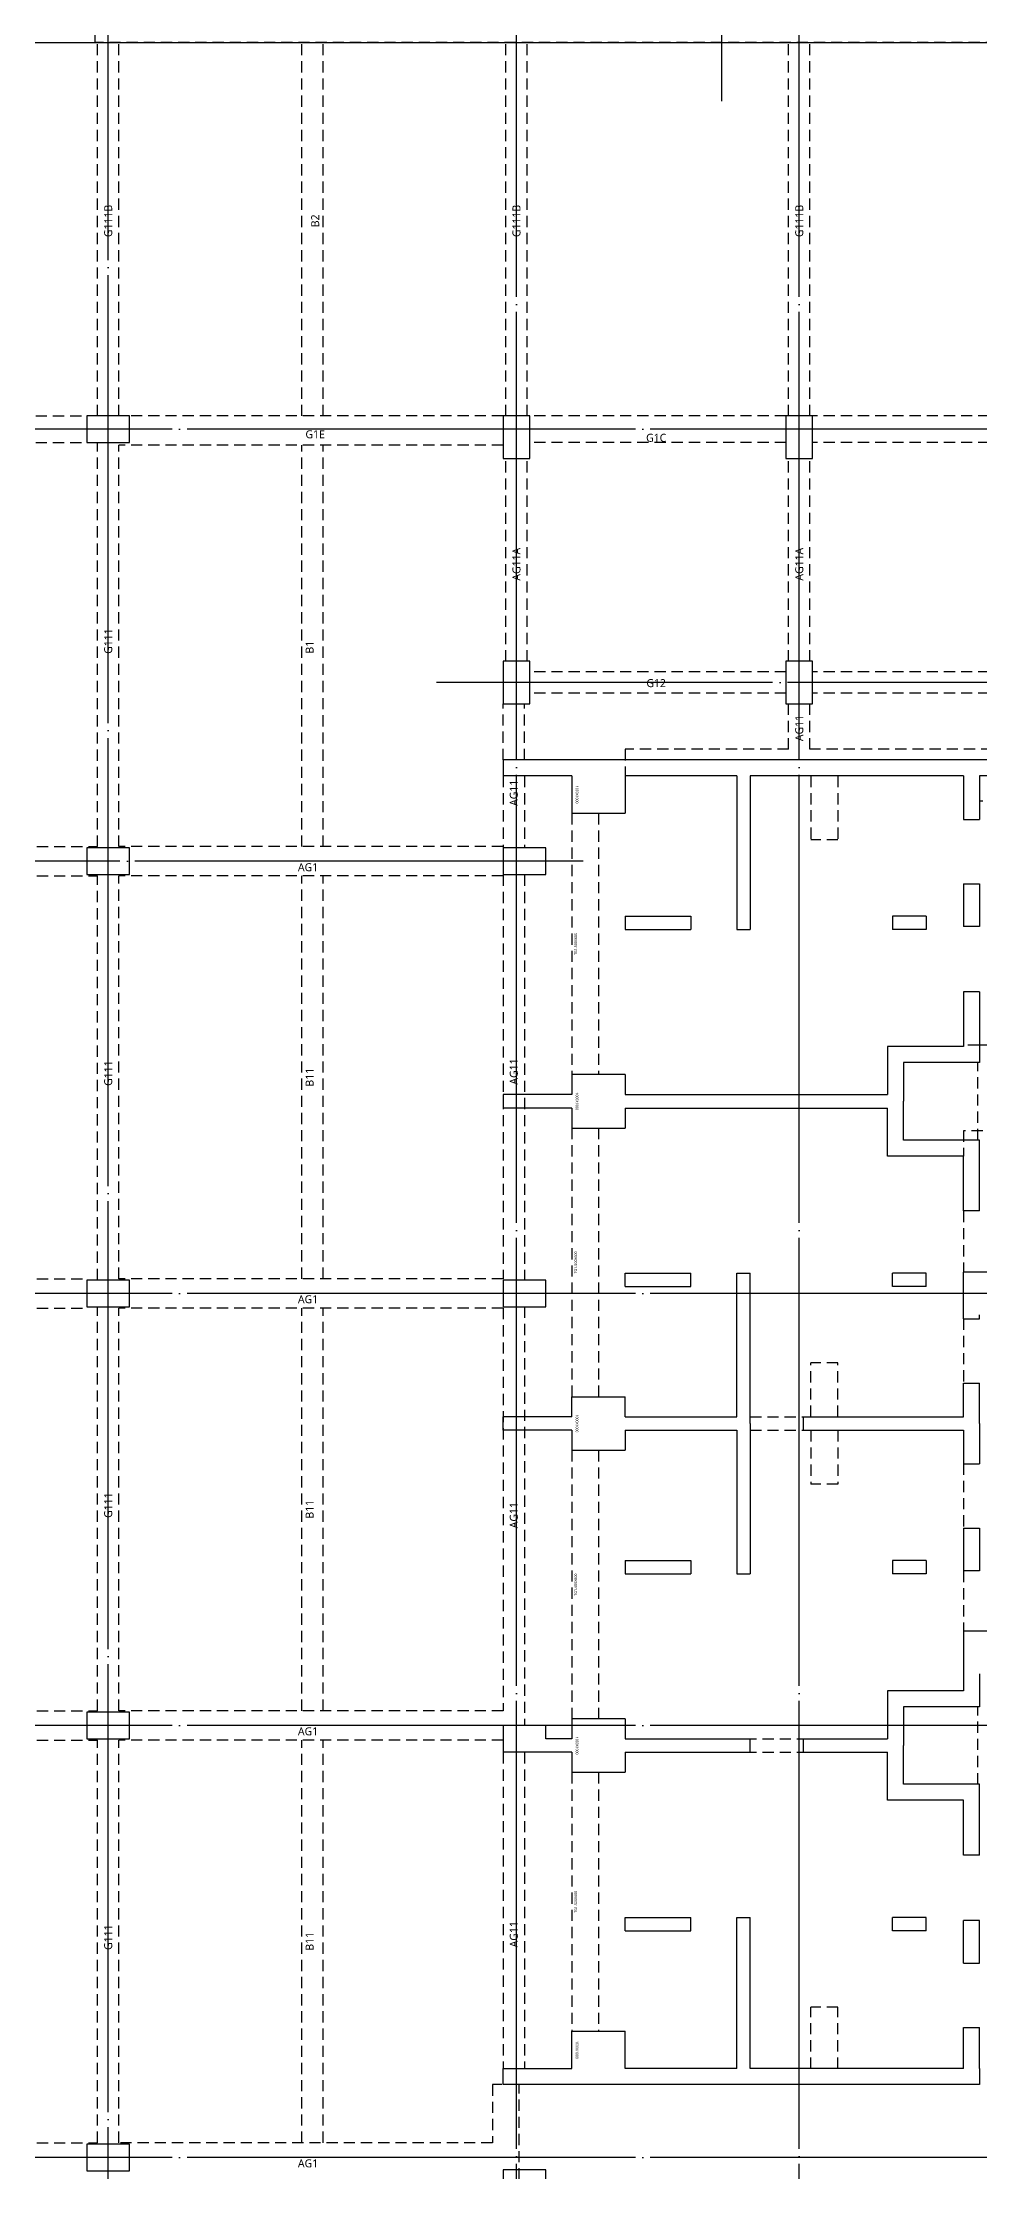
# Model space of a CAD drawing. Header units: millimetres. Extents: x 327808 to 2562540, y -728300 to 402793.
# Drawn here: x 1844320 to 1861875, y -585813 to -545900 of the extents above; entities that cross this region are included whole.
import ezdxf
from ezdxf.enums import TextEntityAlignment as Align
from ezdxf.xclip import XClip

# ---------------------------------------------------------------- set-up
doc = ezdxf.new("R2010")
doc.units = ezdxf.units.MM
doc.header["$LTSCALE"] = 140
doc.header["$XCLIPFRAME"] = 0
for name, pattern in [('XS-지하주차장$0$CEN', [62, 60, -1, 0, -1]), ('XS-지하주차장$0$DDOT', [14, 12, -1, 0, -1]), ('XS-지하주차장$0$HID', [2.3, 1.5, -0.8])]:
    doc.linetypes.add(name, pattern=pattern)
for name, color, linetype in [('XS-지하주차장$0$AWG', 5, 'XS-지하주차장$0$HID'), ('XS-지하주차장$0$B', 9, 'XS-지하주차장$0$HID'), ('XS-지하주차장$0$CEN-P', 14, 'XS-지하주차장$0$CEN'), ('XS-지하주차장$0$COL', 2, 'Continuous'), ('XS-지하주차장$0$DASH', 8, 'Continuous'), ('XS-지하주차장$0$EL7', 7, 'Continuous'), ('XS-지하주차장$0$FP-CORE', 8, 'Continuous'), ('XS-지하주차장$0$G', 4, 'XS-지하주차장$0$HID'), ('XS-지하주차장$0$OPEN', 9, 'XS-지하주차장$0$DDOT'), ('XS-지하주차장$0$STEEL', 9, 'Continuous'), ('XS-지하주차장$0$TG', 30, 'XS-지하주차장$0$HID'), ('XS-지하주차장$0$W1', 2, 'Continuous'), ('XS-지하주차장$0$W1-H', 11, 'XS-지하주차장$0$HID'), ('XS-지하주차장$0$W2', 9, 'Continuous')]:
    doc.layers.add(name, color=color, linetype=linetype)
for name, color, linetype, plot in [('XS-지하주차장$0$B-TEXT', 7, 'Continuous', False), ('XS-지하주차장$0$DEFPOINT', 144, 'Continuous', False), ('XS-지하주차장$0$G-TEXT', 3, 'Continuous', False), ('XS-지하주차장$0$PD', 145, 'XS-지하주차장$0$HID', False)]:
    doc.layers.add(name, color=color, linetype=linetype, plot=plot)
doc.styles.add('XS-지하주차장$0$맑은 고딕', font='malgun.ttf')
doc.styles.add('XS-지하주차장$0$맑은고딕', font='malgun.ttf')

# ---------------------------------------------------------------- blocks, each defined once
blk = doc.blocks.new('XS-지하주차장$0$B1-2')
at = {"layer": 'XS-지하주차장$0$DASH'}
h = blk.add_hatch(dxfattribs=at)
h.set_pattern_fill('DASH', color=256, scale=350, angle=180, style=0)
h.set_pattern_definition([(2e-15, (-357891.64, 9798.91), (43.75, 43.75), [43.75, -43.75])])
h.paths.add_polyline_path([(22265, 13075), (24835, 13075), (24835, 11910), (22265, 11910)])
h = blk.add_hatch(dxfattribs=at)
h.set_pattern_fill('DASH', color=256, scale=350, angle=180, style=0)
h.set_pattern_definition([(2e-15, (-357891.64, 8753.91), (43.75, 43.75), [43.75, -43.75])])
h.paths.add_polyline_path([(22440, 11720), (24040, 11720), (24040, 10755), (22440, 10755)])
blk.add_line((22440, 10755), (24040, 10755), dxfattribs=at)
at = {"layer": 'XS-지하주차장$0$DEFPOINT', "color": 1}
for p, q in [((18460, 11025), (18410, 11025)), ((18435, 11000), (18435, 11050))]:
    blk.add_line(p, q, dxfattribs=at)
at = {"layer": 'XS-지하주차장$0$EL7'}
for p, q in [((19735, 17620), (19735, 16050)), ((22535, 16485), (22535, 17675)), ((22535, 14075), (22535, 15165))]:
    blk.add_line(p, q, dxfattribs=at)
at = {"layer": 'XS-지하주차장$0$FP-CORE'}
for p, q in [((18368, 13980), (17135, 13980)), ((18368, 13980), (17135, 12420)), ((18368, 14150), (19735, 14150)), ((18368, 12330), (18368, 14150)), ((18503, 12330), (18503, 14150)), ((19735, 14150), (18503, 12330)), ((18365, 12420), (17135, 12420)), ((18368, 12330), (19735, 12330))]:
    blk.add_line(p, q, dxfattribs=at)
at = {"layer": 'XS-지하주차장$0$OPEN'}
for p, q in [((19735, 15875), (17135, 18275)), ((19735, 18275), (17135, 15875)), ((22535, 13375), (24835, 18275)), ((22535, 18275), (24835, 13375)), ((24130, 11720), (24835, 10830)), ((24835, 11720), (24130, 10830))]:
    blk.add_line(p, q, dxfattribs=at)
at = {"layer": 'XS-지하주차장$0$PD'}
for p, q in [((29485, 27380), (29485, 26785)), ((29485, 26785), (31130, 26785)), ((26665, 19805), (26665, 21355)), ((29485, 14375), (31130, 14375)), ((29485, 13965), (29485, 14375)), ((29485, 13715), (29485, 13305)), ((29485, 13305), (31130, 13305)), ((770, 10275), (770, 8925)), ((7125, 8895), (5675, 8895)), ((19205, 8895), (17755, 8895)), ((26665, 6325), (26665, 7875)), ((300, 6275), (1495, 6275)), ((1495, 6275), (1495, 5765)), ((12315, 6275), (11305, 6275)), ((11305, 6275), (11305, 5765)), ((12565, 6275), (13575, 6275)), ((13575, 6275), (13575, 5765)), ((24535, 6275), (23385, 6275)), ((23385, 6275), (23385, 5765)), ((300, 5765), (1495, 5765)), ((12315, 5765), (11305, 5765)), ((12565, 5765), (13575, 5765)), ((24535, 5765), (23385, 5765)), ((29485, 895), (31130, 895)), ((29485, 300), (29485, 895))]:
    blk.add_line(p, q, dxfattribs=at)
at = {"layer": 'XS-지하주차장$0$STEEL'}
for p, q in [((22235, 11910), (22235, 13075)), ((22265, 11910), (22265, 13075)), ((22265, 11910), (22235, 11910))]:
    blk.add_line(p, q, dxfattribs=at)
at = {"layer": 'XS-지하주차장$0$W1'}
for p, q in [((25145, 27680), (36060, 27680)), ((36060, 27680), (36060, 27380)), ((26635, 27380), (25945, 27380)), ((26635, 27380), (26635, 26565)), ((26935, 27380), (26935, 26565)), ((26935, 27380), (31130, 27380)), ((31130, 27380), (31130, 24200)), ((31380, 27380), (31380, 24200)), ((31380, 27380), (34475, 27380)), ((34475, 27380), (34475, 26080)), ((34775, 27380), (34775, 26700)), ((34775, 27380), (36060, 27380)), ((26935, 26565), (26635, 26565)), ((34775, 26080), (34475, 26080)), ((34775, 26200), (34775, 26080)), ((26935, 25055), (26635, 25055)), ((26635, 25055), (26635, 24255)), ((26935, 25055), (26935, 24255)), ((27635, 24450), (28465, 24450)), ((27635, 24450), (27635, 24200)), ((28465, 24450), (28465, 24200)), ((33775, 24450), (32240, 24450)), ((32240, 24450), (32240, 24200)), ((33775, 24450), (33775, 24200)), ((34475, 24570), (34475, 24170)), ((34775, 24570), (34475, 24570)), ((34775, 24570), (34775, 24170)), ((26635, 24255), (26935, 24255)), ((27635, 24200), (28465, 24200)), ((31380, 24200), (31130, 24200)), ((33775, 24200), (32240, 24200)), ((34775, 24170), (34475, 24170)), ((26635, 23035), (26935, 23035)), ((26635, 23035), (26635, 21355)), ((26935, 23035), (26935, 21655)), ((34475, 22060), (34475, 20705)), ((34775, 22060), (34475, 22060)), ((34775, 22060), (34775, 21800)), ((26935, 21655), (28095, 21655)), ((28095, 21655), (28095, 20705)), ((26635, 21355), (27795, 21355)), ((27795, 21355), (27795, 20580)), ((34775, 21300), (34775, 20705)), ((27795, 19805), (27795, 20580)), ((30130, 20705), (28095, 20705)), ((28095, 19505), (28095, 20455)), ((30130, 20455), (28095, 20455)), ((30130, 20455), (30130, 20705)), ((34475, 20705), (31130, 20705)), ((31130, 20455), (31130, 20705)), ((34475, 20455), (31130, 20455)), ((34475, 19100), (34475, 20455)), ((34775, 20705), (36060, 20705)), ((34775, 19100), (34775, 20455)), ((34775, 20455), (36060, 20455)), ((36060, 20455), (36060, 20705)), ((26635, 18125), (26635, 19805)), ((26635, 19805), (27795, 19805)), ((26935, 18125), (26935, 19505)), ((26935, 19505), (28095, 19505)), ((34775, 19100), (34475, 19100)), ((16835, 13800), (16835, 18575)), ((16835, 18575), (20035, 18575)), ((20035, 17620), (20035, 18575)), ((22235, 18575), (25285, 18575)), ((22235, 17675), (22235, 18575)), ((25285, 18275), (25285, 18575)), ((17135, 15875), (17135, 18275)), ((17135, 18275), (19735, 18275)), ((19735, 17620), (19735, 18275)), ((22535, 18275), (24835, 18275)), ((22535, 17675), (22535, 18275)), ((24835, 13375), (24835, 18275)), ((25135, 10725), (25135, 18275)), ((25135, 18275), (25285, 18275)), ((26635, 18125), (26935, 18125)), ((19735, 17620), (20035, 17620)), ((22235, 17675), (22535, 17675)), ((26635, 16905), (26935, 16905)), ((26635, 16105), (26635, 16905)), ((26935, 16105), (26935, 16905)), ((27635, 16960), (28465, 16960)), ((27635, 16710), (27635, 16960)), ((28465, 16710), (28465, 16960)), ((31130, 13840), (31130, 16960)), ((31380, 16960), (31130, 16960)), ((31380, 13965), (31380, 16960)), ((33775, 16960), (32240, 16960)), ((32240, 16710), (32240, 16960)), ((33775, 16710), (33775, 16960)), ((34475, 16590), (34475, 16990)), ((34775, 16990), (34475, 16990)), ((34775, 16590), (34775, 16990)), ((22235, 15165), (22235, 16485)), ((22235, 16485), (22535, 16485)), ((22535, 15165), (22535, 16485)), ((27635, 16710), (28465, 16710)), ((33775, 16710), (32240, 16710)), ((34775, 16590), (34475, 16590)), ((19735, 15875), (19735, 16050)), ((20035, 16050), (19735, 16050)), ((20035, 15575), (20035, 16050)), ((26935, 16105), (26635, 16105)), ((17135, 15875), (19735, 15875)), ((17135, 11025), (17135, 15575)), ((17135, 15575), (20035, 15575)), ((22235, 15165), (22535, 15165)), ((34775, 15080), (34475, 15080)), ((34475, 13965), (34475, 15080)), ((34775, 13965), (34775, 15080)), ((19735, 11025), (19735, 14465)), ((19735, 14465), (20035, 14465)), ((20035, 10725), (20035, 14465)), ((26935, 14595), (26635, 14595)), ((26635, 13840), (26635, 14595)), ((26935, 13965), (26935, 14595)), ((22235, 13075), (22235, 14075)), ((22235, 14075), (22535, 14075)), ((22535, 13375), (22535, 14075)), ((26635, 13840), (26635, 13085)), ((30130, 13965), (26935, 13965)), ((30130, 13715), (26935, 13715)), ((26935, 13715), (26935, 13085)), ((30130, 13715), (30130, 13965)), ((31130, 13840), (31130, 10720)), ((34475, 13965), (31380, 13965)), ((34475, 13715), (31380, 13715)), ((31380, 13715), (31380, 10720)), ((34475, 13715), (34475, 12600)), ((34775, 13965), (36060, 13965)), ((35275, 13715), (36060, 13715)), ((36060, 13715), (36060, 13965)), ((0, 13475), (0, 0)), ((4950, 13475), (0, 13475)), ((300, 13175), (300, 10575)), ((4850, 13175), (300, 13175)), ((4850, 13175), (4850, 11685)), ((6950, 13175), (5150, 13175)), ((5150, 13175), (5150, 11685)), ((7250, 13475), (5750, 13475)), ((6950, 13175), (6950, 10275)), ((7250, 13475), (7250, 10275)), ((16835, 10275), (16835, 13300)), ((22535, 13375), (24835, 13375)), ((34775, 13465), (34775, 12600)), ((22235, 13075), (24835, 13075)), ((24835, 10725), (24835, 13075)), ((26935, 13085), (26635, 13085)), ((34775, 12600), (34475, 12600)), ((4850, 11685), (5150, 11685)), ((26935, 11575), (26635, 11575)), ((26635, 11575), (26635, 10775)), ((26935, 11575), (26935, 10775)), ((17135, 11025), (19735, 11025)), ((27635, 10970), (28465, 10970)), ((27635, 10970), (27635, 10720)), ((28465, 10970), (28465, 10720)), ((33775, 10970), (32240, 10970)), ((32240, 10970), (32240, 10720)), ((33775, 10970), (33775, 10720)), ((34475, 11090), (34475, 10690)), ((34775, 11090), (34475, 11090)), ((34775, 11090), (34775, 10690)), ((5840, 10575), (300, 10575)), ((5840, 10575), (5840, 10275)), ((17135, 10275), (17135, 10725)), ((17135, 10725), (20035, 10725)), ((24835, 10725), (25135, 10725)), ((26635, 10775), (26935, 10775)), ((27635, 10720), (28465, 10720)), ((31380, 10720), (31130, 10720)), ((33775, 10720), (32240, 10720)), ((34775, 10690), (34475, 10690)), ((5840, 10275), (300, 10275)), ((300, 10275), (300, 8925)), ((7250, 10275), (6950, 10275)), ((16835, 10275), (17135, 10275)), ((26635, 9555), (26935, 9555)), ((26635, 9555), (26635, 7875)), ((26935, 9555), (26935, 8175)), ((300, 8925), (1115, 8925)), ((1115, 8625), (1115, 8925)), ((2325, 8625), (2325, 8925)), ((2325, 8925), (3125, 8925)), ((3125, 8925), (3125, 8625)), ((4345, 8925), (4345, 8625)), ((4345, 8925), (5675, 8925)), ((5675, 8925), (5675, 7505)), ((8455, 8925), (7125, 8925)), ((7125, 8925), (7125, 7505)), ((8455, 8925), (8455, 8625)), ((10475, 8925), (10400, 8925)), ((10475, 8625), (10475, 8925)), ((11685, 8625), (11685, 8925)), ((12440, 8925), (11685, 8925)), ((12440, 8925), (13195, 8925)), ((13195, 8625), (13195, 8925)), ((14405, 8625), (14405, 8925)), ((14405, 8925), (15205, 8925)), ((15205, 8925), (15205, 8625)), ((17135, 8925), (17755, 8925)), ((17755, 8925), (17755, 7505)), ((20535, 8925), (19205, 8925)), ((19205, 8925), (19205, 7505)), ((20535, 8925), (20535, 8625)), ((21755, 8925), (21755, 8625)), ((22555, 8925), (21755, 8925)), ((22555, 8625), (22555, 8925)), ((23765, 8625), (23765, 8925)), ((24535, 8925), (23765, 8925)), ((24535, 8925), (24835, 8925)), ((24835, 8925), (24835, 0)), ((300, 8625), (1115, 8625)), ((300, 8625), (300, 4630)), ((2325, 8625), (3125, 8625)), ((4345, 8625), (5375, 8625)), ((5375, 8625), (5375, 7205)), ((8455, 8625), (7425, 8625)), ((7425, 8625), (7425, 7205)), ((10475, 8625), (9600, 8625)), ((12315, 8625), (11685, 8625)), ((12315, 5630), (12315, 8625)), ((12565, 5630), (12565, 8625)), ((12565, 8625), (13195, 8625)), ((14405, 8625), (15205, 8625)), ((16425, 8625), (17455, 8625)), ((17455, 8625), (17455, 7205)), ((20535, 8625), (19505, 8625)), ((19505, 8625), (19505, 7205)), ((22555, 8625), (21755, 8625)), ((24535, 8625), (23765, 8625)), ((24535, 8625), (24535, 4630)), ((34475, 8580), (34475, 7225)), ((34775, 8580), (34475, 8580)), ((34775, 8580), (34775, 7225)), ((26935, 8175), (28095, 8175)), ((28095, 8175), (28095, 7225)), ((2930, 7925), (2930, 7295)), ((2930, 7925), (3180, 7925)), ((3180, 7925), (3180, 7295)), ((9620, 7925), (9620, 7295)), ((9870, 7925), (9620, 7925)), ((9870, 7925), (9870, 7295)), ((15010, 7925), (15010, 7295)), ((15010, 7925), (15260, 7925)), ((15260, 7925), (15260, 7295)), ((21700, 7925), (21700, 7295)), ((21950, 7925), (21700, 7925)), ((21950, 7925), (21950, 7295)), ((26635, 7875), (27795, 7875)), ((27795, 7875), (27795, 7100)), ((2930, 7295), (3180, 7295)), ((5375, 7205), (6275, 7205)), ((5675, 7505), (6400, 7505)), ((6275, 2285), (6275, 7205)), ((7125, 7505), (6400, 7505)), ((6525, 2285), (6525, 7205)), ((7425, 7205), (6525, 7205)), ((9870, 7295), (9620, 7295)), ((15010, 7295), (15260, 7295)), ((17455, 7205), (18355, 7205)), ((17755, 7505), (18480, 7505)), ((18355, 5630), (18355, 7205)), ((19205, 7505), (18480, 7505)), ((19505, 7205), (18605, 7205)), ((18605, 5630), (18605, 7205)), ((21950, 7295), (21700, 7295)), ((34475, 7225), (28095, 7225)), ((34775, 7225), (36060, 7225)), ((36060, 6975), (36060, 7225)), ((27795, 6325), (27795, 7100)), ((34475, 6975), (28095, 6975)), ((28095, 6025), (28095, 6975)), ((34475, 5620), (34475, 6975)), ((34775, 5800), (34775, 6975)), ((34775, 6975), (36060, 6975)), ((26635, 4645), (26635, 6325)), ((26635, 6325), (27795, 6325)), ((26935, 4645), (26935, 6025)), ((26935, 6025), (28095, 6025)), ((12565, 5630), (12315, 5630)), ((18605, 5630), (18355, 5630)), ((300, 4630), (3180, 4630)), ((3180, 4380), (3180, 4630)), ((12440, 4630), (9620, 4630)), ((9620, 4380), (9620, 4630)), ((12440, 4630), (15260, 4630)), ((15260, 4380), (15260, 4630)), ((18355, 2285), (18355, 4630)), ((18605, 4630), (18355, 4630)), ((18605, 2285), (18605, 4630)), ((24535, 4630), (21700, 4630)), ((21700, 4380), (21700, 4630)), ((26635, 4645), (26935, 4645)), ((300, 4380), (3180, 4380)), ((300, 4380), (300, 2285)), ((12315, 4380), (9620, 4380)), ((12315, 2285), (12315, 4380)), ((12565, 2285), (12565, 4380)), ((12565, 4380), (15260, 4380)), ((24535, 4380), (21700, 4380)), ((24535, 4380), (24535, 2285)), ((2930, 2285), (2930, 3520)), ((2930, 3520), (3180, 3520)), ((3180, 2285), (3180, 3520)), ((9620, 2285), (9620, 3520)), ((9870, 3520), (9620, 3520)), ((9870, 2285), (9870, 3520)), ((15010, 2285), (15010, 3520)), ((15010, 3520), (15260, 3520)), ((15260, 2285), (15260, 3520)), ((21700, 2285), (21700, 3520)), ((21950, 3520), (21700, 3520)), ((21950, 2285), (21950, 3520)), ((26635, 3425), (26935, 3425)), ((26635, 2625), (26635, 3425)), ((26935, 2625), (26935, 3425)), ((27635, 3480), (28465, 3480)), ((27635, 3230), (27635, 3480)), ((27635, 3230), (28465, 3230)), ((28465, 3230), (28465, 3480)), ((31130, 300), (31130, 3480)), ((31380, 3480), (31130, 3480)), ((31380, 300), (31380, 3480)), ((33775, 3480), (32240, 3480)), ((32240, 3230), (32240, 3480)), ((33775, 3230), (32240, 3230)), ((33775, 3230), (33775, 3480)), ((34475, 3110), (34475, 3510)), ((34775, 3510), (34475, 3510)), ((34775, 3110), (34775, 3510)), ((34775, 3110), (34475, 3110)), ((26935, 2625), (26635, 2625)), ((300, 2285), (1000, 2285)), ((1000, 1285), (1000, 2285)), ((2930, 2285), (3180, 2285)), ((5900, 2285), (6275, 2285)), ((5900, 2285), (5900, 1285)), ((6525, 2285), (6900, 2285)), ((6900, 1285), (6900, 2285)), ((9870, 2285), (9620, 2285)), ((11940, 1285), (11940, 2285)), ((12315, 2285), (11940, 2285)), ((12565, 2285), (12940, 2285)), ((12940, 1285), (12940, 2285)), ((15010, 2285), (15260, 2285)), ((17980, 2285), (18355, 2285)), ((17980, 2285), (17980, 1285)), ((18605, 2285), (18980, 2285)), ((18980, 1285), (18980, 2285)), ((21950, 2285), (21700, 2285)), ((23835, 1285), (23835, 2285)), ((24535, 2285), (23835, 2285)), ((34775, 1600), (34475, 1600)), ((34475, 300), (34475, 1600)), ((34775, 800), (34775, 1600)), ((300, 1285), (1000, 1285)), ((300, 1285), (300, 0)), ((5900, 1285), (6275, 1285)), ((6275, 1285), (6275, 0)), ((6525, 1285), (6525, 0)), ((6525, 1285), (6900, 1285)), ((12315, 1285), (11940, 1285)), ((12315, 1285), (12315, 0)), ((12565, 1285), (12940, 1285)), ((12565, 1285), (12565, 0)), ((17980, 1285), (18355, 1285)), ((18355, 1285), (18355, 800)), ((18605, 1285), (18605, 0)), ((18605, 1285), (18980, 1285)), ((24535, 1285), (23835, 1285)), ((24535, 0), (24535, 1285)), ((26935, 1115), (26635, 1115)), ((26635, 800), (26635, 1115)), ((26935, 300), (26935, 1115)), ((0, 0), (300, 0)), ((26935, 300), (31130, 300)), ((31380, 300), (34475, 300)), ((34975, 300), (36060, 300)), ((36060, 0), (36060, 300)), ((6275, 0), (6525, 0)), ((12565, 0), (12315, 0)), ((24835, 0), (24535, 0)), ((26635, 0), (36060, 0))]:
    blk.add_line(p, q, dxfattribs=at)
at = {"layer": 'XS-지하주차장$0$W2'}
for p, q in [((6950, 12070), (5150, 12070)), ((6950, 11980), (5150, 11980)), ((22250, 11910), (24835, 11910)), ((22250, 10740), (22250, 11910)), ((22440, 11720), (24040, 11720)), ((22440, 10740), (22440, 11720)), ((24040, 10740), (24040, 11720)), ((24130, 11720), (24835, 11720)), ((24130, 10830), (24130, 11720)), ((24835, 10830), (24130, 10830)), ((22440, 10740), (22250, 10740)), ((24835, 10740), (24040, 10740))]:
    blk.add_line(p, q, dxfattribs=at)
at = {"layer": 'XS-지하주차장$0$DEFPOINT', "color": 2, "style": 'XS-지하주차장$0$맑은고딕', "width": 0.8}
for p in [(650, 1385), (6400, 1385), (12440, 1385), (18480, 1385), (24185, 1385)]:
    blk.add_text('1000X1000', height=50, dxfattribs=at).set_placement(p, align=Align.MIDDLE_CENTER)
blk = doc.blocks.new('XS-지하주차장$0$B2-W')
at = {"layer": 'XS-지하주차장$0$W1-H'}
for p, q in [((4750, 114010), (4750, 113210)), ((51600, 113210), (4750, 113210)), ((4600, 106210), (4600, 105710)), ((5400, 106210), (4600, 106210)), ((5400, 105710), (5400, 106210)), ((12900, 106210), (12400, 106210)), ((12400, 106210), (12400, 105410)), ((12900, 105410), (12900, 106210)), ((18200, 106210), (17700, 106210)), ((17700, 106210), (17700, 105410)), ((18200, 105410), (18200, 106210)), ((4600, 105710), (5400, 105710)), ((12400, 105410), (12900, 105410)), ((17700, 105410), (18200, 105410)), ((12900, 101610), (12400, 101610)), ((12400, 101610), (12400, 100810)), ((12900, 100810), (12900, 101610)), ((18200, 101610), (17700, 101610)), ((17700, 101610), (17700, 100810)), ((18200, 100810), (18200, 101610)), ((12400, 100810), (12900, 100810)), ((17700, 100810), (18200, 100810)), ((12400, 99760), (12400, 99460)), ((25875, 99760), (12400, 99760)), ((13685, 99460), (12400, 99460)), ((13685, 99460), (13685, 98760)), ((14685, 99460), (14685, 98760)), ((16780, 99460), (14685, 99460)), ((16780, 99460), (16780, 96580)), ((17030, 99460), (17030, 96580)), ((21025, 99460), (17030, 99460)), ((21025, 99460), (21025, 98645)), ((22675, 99460), (21325, 99460)), ((21325, 99460), (21325, 98645)), ((13685, 98760), (14685, 98760)), ((21025, 98645), (21325, 98645)), ((4600, 98110), (4600, 97610)), ((5400, 98110), (4600, 98110)), ((5400, 97610), (5400, 98110)), ((12400, 98110), (12400, 97610)), ((13200, 98110), (12400, 98110)), ((13200, 97610), (13200, 98110)), ((4600, 97610), (5400, 97610)), ((12400, 97610), (13200, 97610)), ((21025, 97435), (21325, 97435)), ((21025, 97435), (21025, 96635)), ((21325, 97435), (21325, 96635)), ((14685, 96830), (15920, 96830)), ((14685, 96830), (14685, 96580)), ((15920, 96830), (15920, 96580)), ((20325, 96830), (19695, 96830)), ((19695, 96830), (19695, 96580)), ((20325, 96830), (20325, 96580)), ((21325, 96635), (21025, 96635)), ((14685, 96580), (15920, 96580)), ((16780, 96580), (17030, 96580)), ((20325, 96580), (19695, 96580)), ((21325, 95415), (21025, 95415)), ((21025, 95415), (21025, 94385)), ((21325, 95415), (21325, 94085)), ((19605, 94385), (19605, 93485)), ((21025, 94385), (19605, 94385)), ((13685, 93860), (13685, 93485)), ((14685, 93860), (13685, 93860)), ((14685, 93860), (14685, 93485)), ((19905, 94085), (19905, 93360)), ((21325, 94085), (19905, 94085)), ((12400, 93485), (12400, 93235)), ((13685, 93485), (12400, 93485)), ((14685, 93485), (19605, 93485)), ((13685, 93235), (12400, 93235)), ((13685, 93235), (13685, 92860)), ((14685, 93235), (19605, 93235)), ((14685, 93235), (14685, 92860)), ((19605, 92335), (19605, 93235)), ((19905, 92635), (19905, 93360)), ((13685, 92860), (14685, 92860)), ((21325, 92635), (19905, 92635)), ((21325, 91305), (21325, 92635)), ((21025, 92335), (19605, 92335)), ((21025, 91305), (21025, 92335)), ((21325, 91305), (21025, 91305)), ((4600, 90010), (4600, 89510)), ((5400, 90010), (4600, 90010)), ((5400, 89510), (5400, 90010)), ((12400, 90010), (12400, 89510)), ((13200, 90010), (12400, 90010)), ((13200, 89510), (13200, 90010)), ((14685, 90140), (15920, 90140)), ((14685, 89890), (14685, 90140)), ((14685, 89890), (15920, 89890)), ((15920, 89890), (15920, 90140)), ((16780, 87445), (16780, 90140)), ((16780, 90140), (17030, 90140)), ((17030, 87445), (17030, 90140)), ((20325, 90140), (19695, 90140)), ((19695, 89890), (19695, 90140)), ((20325, 89890), (19695, 89890)), ((20325, 89890), (20325, 90140)), ((21025, 89285), (21025, 90160)), ((21525, 90160), (21025, 90160)), ((4600, 89510), (5400, 89510)), ((12400, 89510), (13200, 89510)), ((21025, 89285), (21325, 89285)), ((21325, 89285), (21325, 89360)), ((13685, 87820), (14685, 87820)), ((13685, 87445), (13685, 87820)), ((14685, 87445), (14685, 87820)), ((21025, 88075), (21325, 88075)), ((21025, 87445), (21025, 88075)), ((21325, 87320), (21325, 88075)), ((12400, 87195), (12400, 87445)), ((13685, 87445), (12400, 87445)), ((14685, 87445), (16780, 87445)), ((17030, 87445), (21025, 87445)), ((13685, 87195), (12400, 87195)), ((13685, 87195), (13685, 86820)), ((14685, 87195), (16780, 87195)), ((14685, 87195), (14685, 86820)), ((16780, 87195), (16780, 84500)), ((17030, 87195), (21025, 87195)), ((17030, 87195), (17030, 84500)), ((21025, 87195), (21025, 86565)), ((21325, 87320), (21325, 86565)), ((13685, 86820), (14685, 86820)), ((21025, 86565), (21325, 86565)), ((21025, 85355), (21325, 85355)), ((21025, 85355), (21025, 84555)), ((21325, 85355), (21325, 84555)), ((14685, 84750), (15920, 84750)), ((14685, 84750), (14685, 84500)), ((15920, 84750), (15920, 84500)), ((20325, 84750), (19695, 84750)), ((19695, 84750), (19695, 84500)), ((20325, 84750), (20325, 84500)), ((14685, 84500), (15920, 84500)), ((16780, 84500), (17030, 84500)), ((20325, 84500), (19695, 84500)), ((21325, 84555), (21025, 84555)), ((21525, 83425), (21025, 83425)), ((21025, 83425), (21025, 83335)), ((21025, 83335), (21025, 82305)), ((21325, 82625), (21325, 82005)), ((19605, 82305), (19605, 81405)), ((21025, 82305), (19605, 82305)), ((4600, 81910), (4600, 81410)), ((5400, 81910), (4600, 81910)), ((5400, 81410), (5400, 81910)), ((19905, 82005), (19905, 81280)), ((21325, 82005), (19905, 82005)), ((13200, 81655), (12400, 81655)), ((12400, 81655), (12400, 81155)), ((13200, 81405), (13200, 81655)), ((13685, 81780), (13685, 81405)), ((14685, 81780), (13685, 81780)), ((14685, 81780), (14685, 81405)), ((4600, 81410), (5400, 81410)), ((13200, 81155), (12400, 81155)), ((13685, 81405), (13200, 81405)), ((13685, 81155), (13200, 81155)), ((13685, 81155), (13685, 80780)), ((14685, 81405), (19605, 81405)), ((14685, 81155), (19605, 81155)), ((14685, 81155), (14685, 80780)), ((19605, 80255), (19605, 81155)), ((19905, 80555), (19905, 81280)), ((13685, 80780), (14685, 80780)), ((21025, 80255), (19605, 80255)), ((21325, 80555), (19905, 80555)), ((21025, 79225), (21025, 80255)), ((21325, 79225), (21325, 80555)), ((21325, 79225), (21025, 79225)), ((14685, 78060), (15920, 78060)), ((14685, 77810), (14685, 78060)), ((15920, 77810), (15920, 78060)), ((16780, 75225), (16780, 78060)), ((16780, 78060), (17030, 78060)), ((17030, 75225), (17030, 78060)), ((20325, 78060), (19695, 78060)), ((19695, 77810), (19695, 78060)), ((20325, 77810), (20325, 78060)), ((21325, 78005), (21025, 78005)), ((21025, 77205), (21025, 78005)), ((21325, 77205), (21325, 78005)), ((14685, 77810), (15920, 77810)), ((20325, 77810), (19695, 77810)), ((21025, 77205), (21325, 77205)), ((13685, 75925), (14685, 75925)), ((13685, 75225), (13685, 75925)), ((14685, 75225), (14685, 75925)), ((21025, 75995), (21325, 75995)), ((21025, 75225), (21025, 75995)), ((21325, 75225), (21325, 75995)), ((12400, 74925), (12400, 75225)), ((12400, 75225), (13685, 75225)), ((16780, 75225), (14685, 75225)), ((21025, 75225), (17030, 75225)), ((21325, 75225), (21325, 74925)), ((21325, 74925), (12400, 74925)), ((4600, 73810), (4600, 73310)), ((5400, 73810), (4600, 73810)), ((5400, 73310), (5400, 73810)), ((4600, 73310), (5400, 73310)), ((13200, 73325), (12400, 73325)), ((12400, 73325), (12400, 73125)), ((13200, 73125), (13200, 73325))]:
    blk.add_line(p, q, dxfattribs=at)
blk = doc.blocks.new('XS-지하주차장')
at = {"layer": 'XS-지하주차장$0$AWG'}
for p, q in [((554195, 169150), (554195, 168650)), ((557260, 169150), (554195, 169150)), ((565585, 169150), (557660, 169150)), ((562185, 162000), (560535, 162000)), ((560535, 162000), (560535, 161525)), ((560535, 160495), (560535, 159350)), ((560535, 158475), (560535, 157265)), ((560535, 155755), (560535, 154545)), ((560535, 153745), (560535, 152615)), ((552210, 144115), (551710, 144115)), ((551710, 144115), (551710, 143025)), ((552210, 142015), (552210, 144115))]:
    blk.add_line(p, q, dxfattribs=at)
at = {"layer": 'XS-지하주차장$0$B'}
for p, q in [((548135, 175400), (548135, 182400)), ((548535, 175400), (548535, 182400)), ((548135, 167325), (548135, 174850)), ((548535, 167325), (548535, 174850)), ((548135, 159225), (548135, 166775)), ((548535, 159225), (548535, 166775)), ((548135, 151125), (548135, 158675)), ((548535, 151125), (548535, 158675)), ((548135, 143025), (548135, 150575)), ((548535, 143025), (548535, 150575))]:
    blk.add_line(p, q, dxfattribs=at)
at = {"layer": 'XS-지하주차장$0$CEN-P'}
for p, q in [((544510, 117560), (544510, 243390)), ((552160, 125550), (552160, 243390)), ((557460, 125550), (557460, 243390)), ((556010, 181300), (556010, 200900)), ((727990, 175150), (504010, 175150)), ((600360, 170400), (550660, 170400)), ((553410, 167050), (504010, 167050)), ((600360, 163600), (560620, 163600)), ((727990, 158950), (504010, 158950)), ((727990, 150850), (504010, 150850)), ((727990, 142750), (504010, 142750))]:
    blk.add_line(p, q, dxfattribs=at)
at = {"layer": 'XS-지하주차장$0$COL'}
for p, q in [((539160, 182400), (591110, 182400)), ((561035, 159350), (560535, 159350)), ((561035, 152615), (560535, 152615)), ((560535, 152615), (560535, 152525)), ((552710, 142515), (551910, 142515)), ((551910, 142515), (551910, 142315)), ((552710, 142315), (552710, 142515))]:
    blk.add_line(p, q, dxfattribs=at)
for points in [[(544110, 175400), (544110, 174900), (544910, 174900), (544910, 175400)], [(552410, 175400), (551910, 175400), (551910, 174600), (552410, 174600)], [(557710, 175400), (557210, 175400), (557210, 174600), (557710, 174600)], [(552410, 170800), (551910, 170800), (551910, 170000), (552410, 170000)], [(557710, 170800), (557210, 170800), (557210, 170000), (557710, 170000)], [(544110, 167300), (544110, 166800), (544910, 166800), (544910, 167300)], [(551910, 167300), (551910, 166800), (552710, 166800), (552710, 167300)], [(544110, 159200), (544110, 158700), (544910, 158700), (544910, 159200)], [(551910, 159200), (551910, 158700), (552710, 158700), (552710, 159200)], [(544110, 151100), (544110, 150600), (544910, 150600), (544910, 151100)], [(544110, 143000), (544110, 142500), (544910, 142500), (544910, 143000)]]:
    blk.add_lwpolyline(points, close=True, dxfattribs=at)
blk.add_lwpolyline([(552710, 150595), (552710, 150845), (551910, 150845), (551910, 150345)], dxfattribs=at)
at = {"layer": 'XS-지하주차장$0$G'}
for p, q in [((544310, 175400), (544310, 182400)), ((544710, 175400), (544710, 182400)), ((551960, 175400), (551960, 182400)), ((552360, 175400), (552360, 182400)), ((557260, 175400), (557260, 182400)), ((557660, 175400), (557660, 182400)), ((539610, 175400), (544110, 175400)), ((551910, 175400), (544910, 175400)), ((557210, 175400), (552410, 175400)), ((565210, 175400), (557710, 175400)), ((539610, 174900), (544110, 174900)), ((544310, 167325), (544310, 174900)), ((544710, 167325), (544710, 174850)), ((551910, 174850), (544710, 174850)), ((557210, 174900), (552410, 174900)), ((565210, 174900), (557710, 174900)), ((551960, 170800), (551960, 174600)), ((552360, 170800), (552360, 174600)), ((557260, 170800), (557260, 174600)), ((557660, 170800), (557660, 174600)), ((557210, 170600), (552410, 170600)), ((565210, 170600), (557710, 170600)), ((557210, 170200), (552410, 170200)), ((565210, 170200), (557710, 170200)), ((551910, 168950), (551910, 170000)), ((552310, 168950), (552310, 170000)), ((557260, 169150), (557260, 170000)), ((557660, 169150), (557660, 170000)), ((551910, 168650), (551910, 167300)), ((552310, 168650), (552310, 167300)), ((539310, 167325), (544310, 167325)), ((551910, 167325), (544710, 167325)), ((539310, 166775), (544310, 166775)), ((544310, 159200), (544310, 166775)), ((544710, 159225), (544710, 166775)), ((551910, 166775), (544710, 166775)), ((551910, 166800), (551910, 159225)), ((552310, 166800), (552310, 159200)), ((539310, 159225), (544110, 159225)), ((551910, 159225), (544710, 159225)), ((539310, 158675), (544110, 158675)), ((544310, 151125), (544310, 158700)), ((544710, 151125), (544710, 158675)), ((551910, 158675), (544710, 158675)), ((551910, 158675), (551910, 151125)), ((552310, 158700), (552310, 150850)), ((539310, 151125), (544310, 151125)), ((551910, 151125), (544710, 151125)), ((539310, 150575), (544310, 150575)), ((544310, 143025), (544310, 150575)), ((544710, 143025), (544710, 150575)), ((551910, 150575), (544710, 150575)), ((551910, 150345), (551910, 144415)), ((552310, 150345), (552310, 144415)), ((539310, 143025), (544310, 143025)), ((551710, 143025), (544710, 143025))]:
    blk.add_line(p, q, dxfattribs=at)
at = {"layer": 'XS-지하주차장$0$TG'}
for p, q in [((553195, 167950), (553195, 163050)), ((553695, 167950), (553695, 163050)), ((553195, 162050), (553195, 157010)), ((553695, 162050), (553695, 157010)), ((553195, 156010), (553195, 150970)), ((553695, 156010), (553695, 150970)), ((553195, 149970), (553195, 145115)), ((553695, 149970), (553695, 145115))]:
    blk.add_line(p, q, dxfattribs=at)
at = {"layer": 'XS-지하주차장$0$W1', "rotation": 270}
blk.add_blockref('XS-지하주차장$0$B1-2', (551910, 168950), dxfattribs=at)
at = {"layer": 'XS-지하주차장$0$W1-H'}
blk.add_blockref('XS-지하주차장$0$B2-W', (539510, 69190), dxfattribs=at)
at = {"layer": 'XS-지하주차장$0$B-TEXT', "color": 0, "style": 'XS-지하주차장$0$맑은 고딕'}
for s, p in [('G111B', (544509, 179055)), ('G111B', (552159, 179055)), ('G111B', (557459, 179055)), ('B2', (548388, 179058)), ('AG11A', (552159, 172620)), ('AG11A', (557459, 172620)), ('G111', (544509, 171178)), ('B1', (548284, 171065)), ('AG11', (557459, 169548)), ('AG11', (552109, 168334)), ('G111', (544509, 163078)), ('AG11', (552109, 163109)), ('B11', (548284, 163002)), ('G111', (544509, 154978)), ('B11', (548284, 154902)), ('AG11', (552109, 154791)), ('G111', (544509, 146878)), ('B11', (548284, 146802)), ('AG11', (552109, 146934))]:
    blk.add_text(s, height=150, rotation=90, dxfattribs=at).set_placement(p, align=Align.MIDDLE_CENTER)
at = {"layer": 'XS-지하주차장$0$DEFPOINT', "color": 2, "style": 'XS-지하주차장$0$맑은고딕'}
for p in [(553270, 165500), (553270, 159530), (553270, 153490), (553270, 147543)]:
    blk.add_text('TG1-500X600', height=50, rotation=90, dxfattribs=at).set_placement(p, align=Align.MIDDLE_CENTER)
at = {"layer": 'XS-지하주차장$0$G-TEXT', "color": 3, "linetype": 'XS-지하주차장$0$HID', "style": 'XS-지하주차장$0$맑은 고딕'}
for s, p in [('G1E', (548387, 175056)), ('G1C', (554778, 174991)), ('G12', (554778, 170391)), ('AG1', (548254, 166939)), ('AG1', (548254, 158839)), ('AG1', (548254, 150739)), ('AG1', (548254, 142639))]:
    blk.add_text(s, height=150, dxfattribs=at).set_placement(p, align=Align.MIDDLE_CENTER)

msp = doc.modelspace()

# ---------------------------------------------------------------- block references
ref = msp.add_blockref('XS-지하주차장', (1301040, -728300))
XClip(ref).set_block_clipping_path([(0, -0.0000000001), (1261500, 297000)])

doc.saveas('drawing.dxf')
